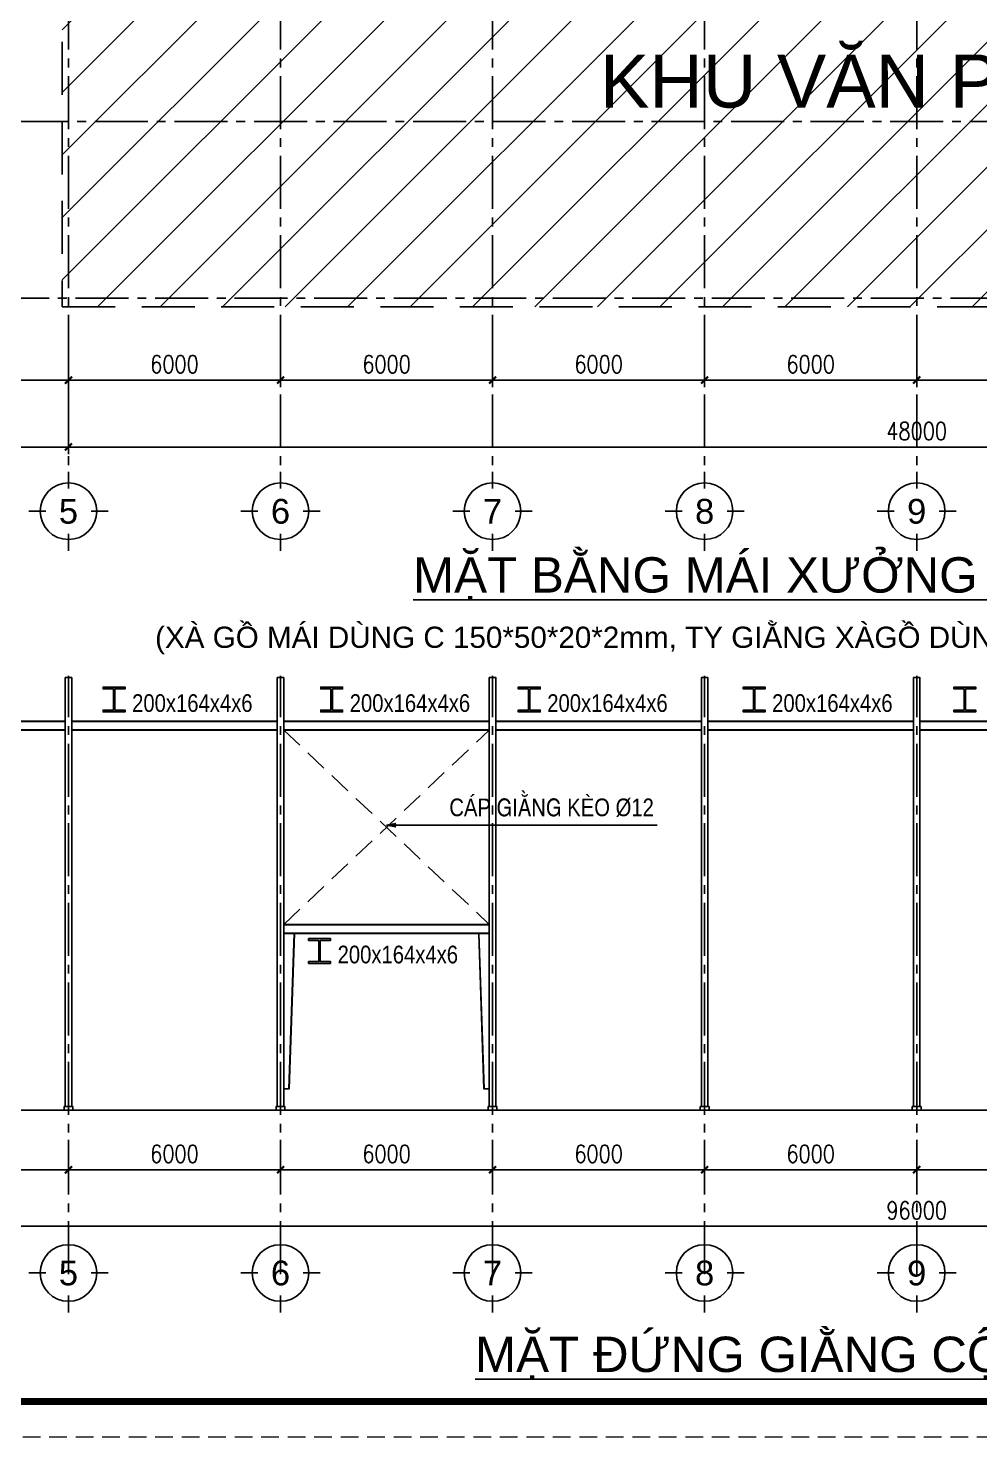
# Model space of a CAD drawing. Header units: inches. Extents: x 651127 to 1529722, y 768575 to 1021311.
# Drawn here: x 879724 to 906651, y 772141 to 811985 of the extents above; entities that cross this region are included whole.
import ezdxf
from ezdxf.enums import TextEntityAlignment as Align

# ---------------------------------------------------------------- set-up
doc = ezdxf.new("R2010")
doc.units = ezdxf.units.IN
doc.header["$LTSCALE"] = 1000
doc.header["$MEASUREMENT"] = 0
for name, pattern in [('CENTER2', [1.125, 0.75, -0.125, 0.125, -0.125]), ('HIDDEN', [0.375, 0.25, -0.125]), ('HIDDEN2', [0.1875, 0.125, -0.0625])]:
    doc.linetypes.add(name, pattern=pattern)
doc.layers.get('DEFPOINTS').update_dxf_attribs({"color": 8, "lineweight": 9})
for name, color, linetype in [('DWGshare.com_1', 7, 'Continuous'), ('DWGshare.com_10', 7, 'Continuous'), ('DWGshare.com_12', 51, 'Continuous'), ('DWGshare.com_2', 147, 'Continuous'), ('DWGshare.com_3', 7, 'Continuous'), ('DWGshare.com_4', 8, 'CENTER2'), ('DWGshare.com_5', 143, 'HIDDEN2'), ('DWGshare.com_6', 40, 'Continuous'), ('DWGshare.com_7', 1, 'Continuous'), ('DWGshare.com_9', 8, 'Continuous')]:
    doc.layers.add(name, color=color, linetype=linetype)
doc.layers.add('DWGshare.com_23', color=147, linetype='Continuous', lineweight=0)
doc.styles.add('DWGshare.com_1', font='VHELVCN.TTF')
doc.styles.add('DWGshare.com_2', font='VHELVEB.TTF')
doc.styles.add('DWGshare.com_3', font='VHELVEB.TTF')
doc.styles.add('DWGshare.com_4', font='romans.shx', dxfattribs={"width": 0.8})
doc.dimstyles.new('DWGshare.com_4', dxfattribs={"dimscale": 100, "dimtxt": 2.5, "dimasz": 2, "dimexe": 1, "dimexo": 1.5, "dimgap": 1, "dimtad": 1, "dimdec": 0, "dimlfac": 0.5, "dimzin": 0, "dimdsep": 46, "dimtxsty": 'DWGshare.com_4', "dimblk": 'DWGshare.com_6', "dimcen": 1.5, "dimdle": 1, "dimclrd": 256, "dimclre": 256, "dimclrt": 7, "dimadec": 0, "dimazin": 0, "dimtfac": 1, "dimtdec": 0, "dimtix": 1, "dimtmove": 2, "dimatfit": 3, "dimldrblk": 'DWGshare.com_6', "dimfxl": 1, "dimtolj": 1, "dimtzin": 0, "dimarcsym": 0})
doc.dimstyles.new('DWGshare.com_5', dxfattribs={"dimscale": 200, "dimtxt": 2.5, "dimasz": 1, "dimexe": 1, "dimexo": 1.5, "dimgap": 1, "dimtad": 1, "dimdec": 0, "dimzin": 0, "dimdsep": 46, "dimtxsty": 'DWGshare.com_4', "dimblk": 'DWGshare.com_1', "dimcen": 1.5, "dimdle": 1, "dimclrd": 256, "dimclre": 256, "dimclrt": 7, "dimadec": 0, "dimazin": 0, "dimtfac": 1, "dimtdec": 0, "dimtix": 1, "dimtmove": 2, "dimatfit": 3, "dimfxl": 1, "dimtolj": 1, "dimtzin": 0, "dimarcsym": 0})

# ---------------------------------------------------------------- blocks, each defined once
blk = doc.blocks.new('DWGshare.com_2')
for p, q in [((0, 320), (0, 560)), ((-320, 0), (-560, 0)), ((320, 0), (560, 0)), ((0, -320), (0, -560))]:
    blk.add_line(p, q)
blk.add_circle((0, 0), 400)
at = {"linetype": 'Continuous', "style": 'DWGshare.com_2'}
blk.add_attdef('2', text='', height=350, dxfattribs=at).set_placement((0, 0), align=Align.MIDDLE_CENTER)
blk = doc.blocks.new('DWGshare.com_1')
at = {"color": 0, "linetype": 'ByBlock', "const_width": 0.3}
blk.add_lwpolyline([(-0.5, -0.5), (0.5, 0.5)], dxfattribs=at)
blk = doc.blocks.new('*D208')
at = {"layer": 'DEFPOINTS', "color": 0, "transparency": 16777216}
for p in [(880864, 804099), (928864, 804099), (928864, 800138)]:
    blk.add_point(p, dxfattribs=at)
at = {"layer": 'DWGshare.com_23', "lineweight": -2, "transparency": 16777216}
for p, q in [((880864, 803799), (880864, 799938)), ((928864, 803799), (928864, 799938)), ((880664, 800138), (929064, 800138))]:
    blk.add_line(p, q, dxfattribs=at)
at = {"layer": 'DWGshare.com_23', "lineweight": -2, "transparency": 16777216, "xscale": 200, "yscale": 200, "zscale": 200, "rotation": 180}
blk.add_blockref('DWGshare.com_1', (880864, 800138), dxfattribs=at)
at = {"layer": 'DWGshare.com_23', "lineweight": -2, "transparency": 16777216, "xscale": 200, "yscale": 200, "zscale": 200}
blk.add_blockref('DWGshare.com_1', (928864, 800138), dxfattribs=at)
at = {"layer": 'DWGshare.com_23', "color": 7, "transparency": 16777216, "insert": (904864, 800588), "char_height": 500, "attachment_point": 5, "style": 'DWGshare.com_4'}
blk.add_mtext('\\A1;48000', dxfattribs=at)
blk = doc.blocks.new('*D209')
at = {"layer": 'DEFPOINTS', "color": 0, "transparency": 16777216}
for p in [(880864, 803463), (886864, 803519), (886864, 802031)]:
    blk.add_point(p, dxfattribs=at)
at = {"layer": 'DWGshare.com_23', "lineweight": -2, "transparency": 16777216}
for p, q in [((880864, 803163), (880864, 801831)), ((886864, 803219), (886864, 801831)), ((880664, 802031), (887064, 802031))]:
    blk.add_line(p, q, dxfattribs=at)
at = {"layer": 'DWGshare.com_23', "lineweight": -2, "transparency": 16777216, "xscale": 200, "yscale": 200, "zscale": 200, "rotation": 180}
blk.add_blockref('DWGshare.com_1', (880864, 802031), dxfattribs=at)
at = {"layer": 'DWGshare.com_23', "lineweight": -2, "transparency": 16777216, "xscale": 200, "yscale": 200, "zscale": 200}
blk.add_blockref('DWGshare.com_1', (886864, 802031), dxfattribs=at)
at = {"layer": 'DWGshare.com_23', "color": 7, "transparency": 16777216, "insert": (883864, 802481), "char_height": 500, "attachment_point": 5, "style": 'DWGshare.com_4'}
blk.add_mtext('\\A1;6000', dxfattribs=at)
blk = doc.blocks.new('*D210')
at = {"layer": 'DEFPOINTS', "color": 0, "transparency": 16777216}
for p in [(886864, 803519), (892864, 803463), (886864, 802031)]:
    blk.add_point(p, dxfattribs=at)
at = {"layer": 'DWGshare.com_23', "lineweight": -2, "transparency": 16777216}
for p, q in [((886864, 803219), (886864, 801831)), ((892864, 803163), (892864, 801831)), ((893064, 802031), (886664, 802031))]:
    blk.add_line(p, q, dxfattribs=at)
at = {"layer": 'DWGshare.com_23', "lineweight": -2, "transparency": 16777216, "xscale": 200, "yscale": 200, "zscale": 200, "rotation": 180}
blk.add_blockref('DWGshare.com_1', (886864, 802031), dxfattribs=at)
at = {"layer": 'DWGshare.com_23', "lineweight": -2, "transparency": 16777216, "xscale": 200, "yscale": 200, "zscale": 200}
blk.add_blockref('DWGshare.com_1', (892864, 802031), dxfattribs=at)
at = {"layer": 'DWGshare.com_23', "color": 7, "transparency": 16777216, "insert": (889864, 802481), "char_height": 500, "attachment_point": 5, "style": 'DWGshare.com_4'}
blk.add_mtext('\\A1;6000', dxfattribs=at)
blk = doc.blocks.new('*D211')
at = {"layer": 'DEFPOINTS', "color": 0, "transparency": 16777216}
for p in [(898864, 803519), (904864, 803463), (898864, 802031)]:
    blk.add_point(p, dxfattribs=at)
at = {"layer": 'DWGshare.com_23', "lineweight": -2, "transparency": 16777216}
for p, q in [((898864, 803219), (898864, 801831)), ((904864, 803163), (904864, 801831)), ((905064, 802031), (898664, 802031))]:
    blk.add_line(p, q, dxfattribs=at)
at = {"layer": 'DWGshare.com_23', "lineweight": -2, "transparency": 16777216, "xscale": 200, "yscale": 200, "zscale": 200, "rotation": 180}
blk.add_blockref('DWGshare.com_1', (898864, 802031), dxfattribs=at)
at = {"layer": 'DWGshare.com_23', "lineweight": -2, "transparency": 16777216, "xscale": 200, "yscale": 200, "zscale": 200}
blk.add_blockref('DWGshare.com_1', (904864, 802031), dxfattribs=at)
at = {"layer": 'DWGshare.com_23', "color": 7, "transparency": 16777216, "insert": (901864, 802481), "char_height": 500, "attachment_point": 5, "style": 'DWGshare.com_4'}
blk.add_mtext('\\A1;6000', dxfattribs=at)
blk = doc.blocks.new('*D212')
at = {"layer": 'DEFPOINTS', "color": 0, "transparency": 16777216}
for p in [(892864, 803463), (898864, 803519), (898864, 802031)]:
    blk.add_point(p, dxfattribs=at)
at = {"layer": 'DWGshare.com_23', "lineweight": -2, "transparency": 16777216}
for p, q in [((892864, 803163), (892864, 801831)), ((898864, 803219), (898864, 801831)), ((892664, 802031), (899064, 802031))]:
    blk.add_line(p, q, dxfattribs=at)
at = {"layer": 'DWGshare.com_23', "lineweight": -2, "transparency": 16777216, "xscale": 200, "yscale": 200, "zscale": 200, "rotation": 180}
blk.add_blockref('DWGshare.com_1', (892864, 802031), dxfattribs=at)
at = {"layer": 'DWGshare.com_23', "lineweight": -2, "transparency": 16777216, "xscale": 200, "yscale": 200, "zscale": 200}
blk.add_blockref('DWGshare.com_1', (898864, 802031), dxfattribs=at)
at = {"layer": 'DWGshare.com_23', "color": 7, "transparency": 16777216, "insert": (895864, 802481), "char_height": 500, "attachment_point": 5, "style": 'DWGshare.com_4'}
blk.add_mtext('\\A1;6000', dxfattribs=at)
blk = doc.blocks.new('*D215')
at = {"layer": 'DEFPOINTS', "color": 0, "transparency": 16777216}
for p in [(904864, 803463), (910864, 803519), (910864, 802031)]:
    blk.add_point(p, dxfattribs=at)
at = {"layer": 'DWGshare.com_23', "lineweight": -2, "transparency": 16777216}
for p, q in [((904864, 803163), (904864, 801831)), ((910864, 803219), (910864, 801831)), ((904664, 802031), (911064, 802031))]:
    blk.add_line(p, q, dxfattribs=at)
at = {"layer": 'DWGshare.com_23', "lineweight": -2, "transparency": 16777216, "xscale": 200, "yscale": 200, "zscale": 200, "rotation": 180}
blk.add_blockref('DWGshare.com_1', (904864, 802031), dxfattribs=at)
at = {"layer": 'DWGshare.com_23', "lineweight": -2, "transparency": 16777216, "xscale": 200, "yscale": 200, "zscale": 200}
blk.add_blockref('DWGshare.com_1', (910864, 802031), dxfattribs=at)
at = {"layer": 'DWGshare.com_23', "color": 7, "transparency": 16777216, "insert": (907864, 802481), "char_height": 500, "attachment_point": 5, "style": 'DWGshare.com_4'}
blk.add_mtext('\\A1;6000', dxfattribs=at)
blk = doc.blocks.new('*D221')
at = {"layer": 'DEFPOINTS', "color": 0, "transparency": 16777216}
for p in [(874864, 803519), (880864, 803463), (874864, 802031)]:
    blk.add_point(p, dxfattribs=at)
at = {"layer": 'DWGshare.com_23', "lineweight": -2, "transparency": 16777216}
for p, q in [((874864, 803219), (874864, 801831)), ((880864, 803163), (880864, 801831)), ((881064, 802031), (874664, 802031))]:
    blk.add_line(p, q, dxfattribs=at)
at = {"layer": 'DWGshare.com_23', "lineweight": -2, "transparency": 16777216, "xscale": 200, "yscale": 200, "zscale": 200, "rotation": 180}
blk.add_blockref('DWGshare.com_1', (874864, 802031), dxfattribs=at)
at = {"layer": 'DWGshare.com_23', "lineweight": -2, "transparency": 16777216, "xscale": 200, "yscale": 200, "zscale": 200}
blk.add_blockref('DWGshare.com_1', (880864, 802031), dxfattribs=at)
at = {"layer": 'DWGshare.com_23', "color": 7, "transparency": 16777216, "insert": (877864, 802481), "char_height": 500, "attachment_point": 5, "style": 'DWGshare.com_4'}
blk.add_mtext('\\A1;6000', dxfattribs=at)
blk = doc.blocks.new('*D225')
at = {"layer": 'DEFPOINTS', "color": 0, "transparency": 16777216}
for p in [(856864, 804099), (880864, 804099), (856864, 800138)]:
    blk.add_point(p, dxfattribs=at)
at = {"layer": 'DWGshare.com_23', "lineweight": -2, "transparency": 16777216}
for p, q in [((856864, 803799), (856864, 799938)), ((880864, 803799), (880864, 799938)), ((881064, 800138), (856664, 800138))]:
    blk.add_line(p, q, dxfattribs=at)
at = {"layer": 'DWGshare.com_23', "lineweight": -2, "transparency": 16777216, "xscale": 200, "yscale": 200, "zscale": 200, "rotation": 180}
blk.add_blockref('DWGshare.com_1', (856864, 800138), dxfattribs=at)
at = {"layer": 'DWGshare.com_23', "lineweight": -2, "transparency": 16777216, "xscale": 200, "yscale": 200, "zscale": 200}
blk.add_blockref('DWGshare.com_1', (880864, 800138), dxfattribs=at)
at = {"layer": 'DWGshare.com_23', "color": 7, "transparency": 16777216, "insert": (868864, 800588), "char_height": 500, "attachment_point": 5, "style": 'DWGshare.com_4'}
blk.add_mtext('\\A1;24000', dxfattribs=at)
blk = doc.blocks.new('*D845')
at = {"layer": 'DEFPOINTS', "color": 0, "transparency": 16777216}
for p in [(874864, 780846), (880864, 780846), (880864, 779695)]:
    blk.add_point(p, dxfattribs=at)
at = {"layer": 'DWGshare.com_2', "lineweight": -2, "transparency": 16777216}
for p, q in [((874864, 780546), (874864, 779495)), ((880864, 780546), (880864, 779495)), ((874664, 779695), (881064, 779695))]:
    blk.add_line(p, q, dxfattribs=at)
at = {"layer": 'DWGshare.com_2', "lineweight": -2, "transparency": 16777216, "xscale": 200, "yscale": 200, "zscale": 200, "rotation": 180}
blk.add_blockref('DWGshare.com_1', (874864, 779695), dxfattribs=at)
at = {"layer": 'DWGshare.com_2', "lineweight": -2, "transparency": 16777216, "xscale": 200, "yscale": 200, "zscale": 200}
blk.add_blockref('DWGshare.com_1', (880864, 779695), dxfattribs=at)
at = {"layer": 'DWGshare.com_2', "color": 7, "transparency": 16777216, "insert": (877864, 780145), "char_height": 500, "attachment_point": 5, "style": 'DWGshare.com_4'}
blk.add_mtext('\\A1;6000', dxfattribs=at)
blk = doc.blocks.new('*D846')
at = {"layer": 'DEFPOINTS', "color": 0, "transparency": 16777216}
for p in [(880864, 780846), (886864, 780846), (886864, 779695)]:
    blk.add_point(p, dxfattribs=at)
at = {"layer": 'DWGshare.com_2', "lineweight": -2, "transparency": 16777216}
for p, q in [((880864, 780546), (880864, 779495)), ((886864, 780546), (886864, 779495)), ((880664, 779695), (887064, 779695))]:
    blk.add_line(p, q, dxfattribs=at)
at = {"layer": 'DWGshare.com_2', "lineweight": -2, "transparency": 16777216, "xscale": 200, "yscale": 200, "zscale": 200, "rotation": 180}
blk.add_blockref('DWGshare.com_1', (880864, 779695), dxfattribs=at)
at = {"layer": 'DWGshare.com_2', "lineweight": -2, "transparency": 16777216, "xscale": 200, "yscale": 200, "zscale": 200}
blk.add_blockref('DWGshare.com_1', (886864, 779695), dxfattribs=at)
at = {"layer": 'DWGshare.com_2', "color": 7, "transparency": 16777216, "insert": (883864, 780145), "char_height": 500, "attachment_point": 5, "style": 'DWGshare.com_4'}
blk.add_mtext('\\A1;6000', dxfattribs=at)
blk = doc.blocks.new('*D847')
at = {"layer": 'DEFPOINTS', "color": 0, "transparency": 16777216}
for p in [(886864, 780846), (892864, 780846), (892864, 779695)]:
    blk.add_point(p, dxfattribs=at)
at = {"layer": 'DWGshare.com_2', "lineweight": -2, "transparency": 16777216}
for p, q in [((886864, 780546), (886864, 779495)), ((892864, 780546), (892864, 779495)), ((886664, 779695), (893064, 779695))]:
    blk.add_line(p, q, dxfattribs=at)
at = {"layer": 'DWGshare.com_2', "lineweight": -2, "transparency": 16777216, "xscale": 200, "yscale": 200, "zscale": 200, "rotation": 180}
blk.add_blockref('DWGshare.com_1', (886864, 779695), dxfattribs=at)
at = {"layer": 'DWGshare.com_2', "lineweight": -2, "transparency": 16777216, "xscale": 200, "yscale": 200, "zscale": 200}
blk.add_blockref('DWGshare.com_1', (892864, 779695), dxfattribs=at)
at = {"layer": 'DWGshare.com_2', "color": 7, "transparency": 16777216, "insert": (889864, 780145), "char_height": 500, "attachment_point": 5, "style": 'DWGshare.com_4'}
blk.add_mtext('\\A1;6000', dxfattribs=at)
blk = doc.blocks.new('*D848')
at = {"layer": 'DEFPOINTS', "color": 0, "transparency": 16777216}
for p in [(892864, 780846), (898864, 780846), (898864, 779695)]:
    blk.add_point(p, dxfattribs=at)
at = {"layer": 'DWGshare.com_2', "lineweight": -2, "transparency": 16777216}
for p, q in [((892864, 780546), (892864, 779495)), ((898864, 780546), (898864, 779495)), ((892664, 779695), (899064, 779695))]:
    blk.add_line(p, q, dxfattribs=at)
at = {"layer": 'DWGshare.com_2', "lineweight": -2, "transparency": 16777216, "xscale": 200, "yscale": 200, "zscale": 200, "rotation": 180}
blk.add_blockref('DWGshare.com_1', (892864, 779695), dxfattribs=at)
at = {"layer": 'DWGshare.com_2', "lineweight": -2, "transparency": 16777216, "xscale": 200, "yscale": 200, "zscale": 200}
blk.add_blockref('DWGshare.com_1', (898864, 779695), dxfattribs=at)
at = {"layer": 'DWGshare.com_2', "color": 7, "transparency": 16777216, "insert": (895864, 780145), "char_height": 500, "attachment_point": 5, "style": 'DWGshare.com_4'}
blk.add_mtext('\\A1;6000', dxfattribs=at)
blk = doc.blocks.new('*D849')
at = {"layer": 'DEFPOINTS', "color": 0, "transparency": 16777216}
for p in [(898864, 780846), (904864, 780846), (904864, 779695)]:
    blk.add_point(p, dxfattribs=at)
at = {"layer": 'DWGshare.com_2', "lineweight": -2, "transparency": 16777216}
for p, q in [((898864, 780546), (898864, 779495)), ((904864, 780546), (904864, 779495)), ((898664, 779695), (905064, 779695))]:
    blk.add_line(p, q, dxfattribs=at)
at = {"layer": 'DWGshare.com_2', "lineweight": -2, "transparency": 16777216, "xscale": 200, "yscale": 200, "zscale": 200, "rotation": 180}
blk.add_blockref('DWGshare.com_1', (898864, 779695), dxfattribs=at)
at = {"layer": 'DWGshare.com_2', "lineweight": -2, "transparency": 16777216, "xscale": 200, "yscale": 200, "zscale": 200}
blk.add_blockref('DWGshare.com_1', (904864, 779695), dxfattribs=at)
at = {"layer": 'DWGshare.com_2', "color": 7, "transparency": 16777216, "insert": (901864, 780145), "char_height": 500, "attachment_point": 5, "style": 'DWGshare.com_4'}
blk.add_mtext('\\A1;6000', dxfattribs=at)
blk = doc.blocks.new('*D850')
at = {"layer": 'DEFPOINTS', "color": 0, "transparency": 16777216}
for p in [(904864, 780846), (910864, 780846), (910864, 779695)]:
    blk.add_point(p, dxfattribs=at)
at = {"layer": 'DWGshare.com_2', "lineweight": -2, "transparency": 16777216}
for p, q in [((904864, 780546), (904864, 779495)), ((910864, 780546), (910864, 779495)), ((904664, 779695), (911064, 779695))]:
    blk.add_line(p, q, dxfattribs=at)
at = {"layer": 'DWGshare.com_2', "lineweight": -2, "transparency": 16777216, "xscale": 200, "yscale": 200, "zscale": 200, "rotation": 180}
blk.add_blockref('DWGshare.com_1', (904864, 779695), dxfattribs=at)
at = {"layer": 'DWGshare.com_2', "lineweight": -2, "transparency": 16777216, "xscale": 200, "yscale": 200, "zscale": 200}
blk.add_blockref('DWGshare.com_1', (910864, 779695), dxfattribs=at)
at = {"layer": 'DWGshare.com_2', "color": 7, "transparency": 16777216, "insert": (907864, 780145), "char_height": 500, "attachment_point": 5, "style": 'DWGshare.com_4'}
blk.add_mtext('\\A1;6000', dxfattribs=at)
blk = doc.blocks.new('*D852')
at = {"layer": 'DEFPOINTS', "color": 0, "transparency": 16777216}
for p in [(952864, 780546), (856864, 780443), (952864, 778095)]:
    blk.add_point(p, dxfattribs=at)
at = {"layer": 'DWGshare.com_2', "lineweight": -2, "transparency": 16777216}
for p, q in [((952864, 780246), (952864, 777895)), ((856864, 780143), (856864, 777895)), ((856664, 778095), (953064, 778095))]:
    blk.add_line(p, q, dxfattribs=at)
at = {"layer": 'DWGshare.com_2', "lineweight": -2, "transparency": 16777216, "xscale": 200, "yscale": 200, "zscale": 200, "rotation": 180}
blk.add_blockref('DWGshare.com_1', (856864, 778095), dxfattribs=at)
at = {"layer": 'DWGshare.com_2', "lineweight": -2, "transparency": 16777216, "xscale": 200, "yscale": 200, "zscale": 200}
blk.add_blockref('DWGshare.com_1', (952864, 778095), dxfattribs=at)
at = {"layer": 'DWGshare.com_2', "color": 7, "transparency": 16777216, "insert": (904864, 778545), "char_height": 500, "attachment_point": 5, "style": 'DWGshare.com_4'}
blk.add_mtext('\\A1;96000', dxfattribs=at)
blk = doc.blocks.new('DWGshare.com_6')
at = {"linetype": 'CENTER2'}
blk.add_hatch(color=256, dxfattribs=at).paths.add_polyline_path([(-1.3, 0.22), (-1, 0), (-1.3, -0.22), (0, 0)])
blk.add_line((0, 0), (-1, 0), dxfattribs=at)
blk.add_lwpolyline([(-1.3, 0.22), (0, 0), (-1.3, -0.22), (-1, 0), (-1.3, 0.22)], dxfattribs=at)

msp = doc.modelspace()

# ---------------------------------------------------------------- hatches: boundary and pattern name
at = {"layer": 'DWGshare.com_6'}
for points in [[(882135.2, 793295.7), (881845.2, 793295.7), (881845.2, 793345.7), (882465.2, 793345.7), (882465.2, 793295.7), (882175.2, 793295.7), (882175.2, 792695.7), (882465.2, 792695.7), (882465.2, 792645.7), (881845.2, 792645.7), (881845.2, 792695.7), (882135.2, 792695.7)], [(888292.2, 793295.7), (888002.2, 793295.7), (888002.2, 793345.7), (888622.2, 793345.7), (888622.2, 793295.7), (888332.2, 793295.7), (888332.2, 792695.7), (888622.2, 792695.7), (888622.2, 792645.7), (888002.2, 792645.7), (888002.2, 792695.7), (888292.2, 792695.7)], [(893881.1, 793295.7), (893591.1, 793295.7), (893591.1, 793345.7), (894211.1, 793345.7), (894211.1, 793295.7), (893921.1, 793295.7), (893921.1, 792695.7), (894211.1, 792695.7), (894211.1, 792645.7), (893591.1, 792645.7), (893591.1, 792695.7), (893881.1, 792695.7)], [(900244.4, 793295.7), (899954.4, 793295.7), (899954.4, 793345.7), (900574.4, 793345.7), (900574.4, 793295.7), (900284.4, 793295.7), (900284.4, 792695.7), (900574.4, 792695.7), (900574.4, 792645.7), (899954.4, 792645.7), (899954.4, 792695.7), (900244.4, 792695.7)], [(906206.3, 793295.7), (905916.3, 793295.7), (905916.3, 793345.7), (906536.3, 793345.7), (906536.3, 793295.7), (906246.3, 793295.7), (906246.3, 792695.7), (906536.3, 792695.7), (906536.3, 792645.7), (905916.3, 792645.7), (905916.3, 792695.7), (906206.3, 792695.7)], [(887949, 786183.2), (887659, 786183.2), (887659, 786233.2), (888279, 786233.2), (888279, 786183.2), (887989, 786183.2), (887989, 785583.2), (888279, 785583.2), (888279, 785533.2), (887659, 785533.2), (887659, 785583.2), (887949, 785583.2)]]:
    msp.add_hatch(color=256, dxfattribs=at).paths.add_polyline_path(points)
at = {"layer": 'DWGshare.com_9'}
h = msp.add_hatch(dxfattribs=at)
h.set_pattern_fill('ANSI31', color=256, scale=10000, style=0)
h.set_pattern_definition([(45, (175193.3, 10982.5), (-883.8835, 883.8835), [])])
h.paths.add_polyline_path([(880688.9, 804099.1), (929038.9, 804099.1), (929038.9, 818349.1), (880688.9, 818349.1)])

# ---------------------------------------------------------------- linework, layer by layer
at = {"layer": 'DEFPOINTS', "linetype": 'HIDDEN', "ltscale": 2}
msp.add_lwpolyline([(826319.8, 772140.9), (994519.8, 772140.9), (994519.8, 890940.9), (826319.8, 890940.9)], close=True, dxfattribs=at)
at = {"layer": 'DWGshare.com_1', "const_width": 200}
msp.add_lwpolyline([(830319.8, 773140.9), (993519.8, 773140.9), (993519.8, 889940.9), (830319.8, 889940.9)], close=True, dxfattribs=at)
at = {"layer": 'DWGshare.com_12'}
for p, q in [((874956.4, 792376.1), (880771.4, 792376.1)), ((874956.4, 792138.1), (880771.4, 792138.1)), ((880956.4, 792376.1), (886771.4, 792376.1)), ((880956.4, 792138.1), (886771.4, 792138.1)), ((886956.4, 792376.1), (892771.4, 792376.1)), ((886956.4, 792138.1), (892771.4, 792138.1)), ((892956.4, 792376.1), (898771.4, 792376.1)), ((892956.4, 792138.1), (898771.4, 792138.1)), ((898956.4, 792376.1), (904771.4, 792376.1)), ((898956.4, 792138.1), (904771.4, 792138.1)), ((904956.4, 792376.1), (910771.4, 792376.1)), ((904956.4, 792138.1), (910771.4, 792138.1)), ((886956.4, 786626.1), (892771.4, 786626.1)), ((886956.4, 786388.1), (892771.4, 786388.1))]:
    msp.add_line(p, q, dxfattribs=at)
for points in [[(880771.4, 781482.1), (880956.4, 781482.1), (880956.4, 793616.1), (880771.4, 793616.1)], [(886771.4, 781482.1), (886956.4, 781482.1), (886956.4, 793616.1), (886771.4, 793616.1)], [(892771.4, 781482.1), (892956.4, 781482.1), (892956.4, 793616.1), (892771.4, 793616.1)], [(898771.4, 781482.1), (898956.4, 781482.1), (898956.4, 793616.1), (898771.4, 793616.1)], [(904771.4, 781482.1), (904956.4, 781482.1), (904956.4, 793616.1), (904771.4, 793616.1)], [(874956.4, 792132.1), (880771.4, 792132.1), (880771.4, 792382.1), (874956.4, 792382.1)], [(880956.4, 792132.1), (886771.4, 792132.1), (886771.4, 792382.1), (880956.4, 792382.1)], [(886956.4, 792132.1), (892771.4, 792132.1), (892771.4, 792382.1), (886956.4, 792382.1)], [(892956.4, 792132.1), (898771.4, 792132.1), (898771.4, 792382.1), (892956.4, 792382.1)], [(898956.4, 792132.1), (904771.4, 792132.1), (904771.4, 792382.1), (898956.4, 792382.1)], [(904956.4, 792132.1), (910771.4, 792132.1), (910771.4, 792382.1), (904956.4, 792382.1)], [(886956.4, 786382.1), (892771.4, 786382.1), (892771.4, 786632.1), (886956.4, 786632.1)], [(886962.4, 781982.1), (886962.4, 786376.1), (887250.2, 786376.1), (887100.6, 781982.1)], [(892765.4, 781982.1), (892765.4, 786376.1), (892477.6, 786376.1), (892627.2, 781982.1)]]:
    msp.add_lwpolyline(points, close=True, dxfattribs=at)
for points in [[(886956.4, 781982.1), (886956.4, 786382.1), (887256.4, 786382.1), (887106.4, 781982.1), (886956.4, 781982.1)], [(892771.4, 781982.1), (892771.4, 786382.1), (892471.4, 786382.1), (892621.4, 781982.1), (892771.4, 781982.1)]]:
    msp.add_lwpolyline(points, dxfattribs=at)
at = {"layer": 'DWGshare.com_3'}
for points in [[(880738.9, 781382.1), (880988.9, 781382.1), (880988.9, 781482.1), (880738.9, 781482.1)], [(886738.9, 781382.1), (886988.9, 781382.1), (886988.9, 781482.1), (886738.9, 781482.1)], [(892738.9, 781382.1), (892988.9, 781382.1), (892988.9, 781482.1), (892738.9, 781482.1)], [(898738.9, 781382.1), (898988.9, 781382.1), (898988.9, 781482.1), (898738.9, 781482.1)], [(904738.9, 781382.1), (904988.9, 781382.1), (904988.9, 781482.1), (904738.9, 781482.1)]]:
    msp.add_lwpolyline(points, close=True, dxfattribs=at)
at = {"layer": 'DWGshare.com_4', "ltscale": 2}
for p, q in [((880863.9, 889377.1), (880863.9, 799007.8)), ((886863.9, 889377.1), (886863.9, 799007.8)), ((892863.9, 889377.1), (892863.9, 799007.8)), ((898863.9, 889377.1), (898863.9, 799007.8)), ((904863.9, 889377.1), (904863.9, 799007.8)), ((934863.9, 809349.1), (847502.6, 809349.1)), ((956816.1, 804349.1), (847502.6, 804349.1)), ((880863.9, 776745.2), (880863.9, 793670)), ((886863.9, 776745.2), (886863.9, 793670)), ((892863.9, 776745.2), (892863.9, 793670)), ((898863.9, 776745.2), (898863.9, 793670)), ((904863.9, 776745.2), (904863.9, 793670))]:
    msp.add_line(p, q, dxfattribs=at)
at = {"layer": 'DWGshare.com_5', "color": 1, "ltscale": 5}
for p, q in [((886956.4, 792132.1), (892771.4, 786632.1)), ((886956.4, 786632.1), (892771.4, 792132.1))]:
    msp.add_line(p, q, dxfattribs=at)
at = {"layer": 'DWGshare.com_5', "ltscale": 12}
msp.add_lwpolyline([(880688.9, 804099.1), (929038.9, 804099.1), (929038.9, 818349.1), (880688.9, 818349.1)], close=True, dxfattribs=at)
at = {"layer": 'DWGshare.com_6'}
for points in [[(882135.2, 793295.7), (881845.2, 793295.7), (881845.2, 793345.7), (882465.2, 793345.7), (882465.2, 793295.7), (882175.2, 793295.7), (882175.2, 792695.7), (882465.2, 792695.7), (882465.2, 792645.7), (881845.2, 792645.7), (881845.2, 792695.7), (882135.2, 792695.7)], [(888292.2, 793295.7), (888002.2, 793295.7), (888002.2, 793345.7), (888622.2, 793345.7), (888622.2, 793295.7), (888332.2, 793295.7), (888332.2, 792695.7), (888622.2, 792695.7), (888622.2, 792645.7), (888002.2, 792645.7), (888002.2, 792695.7), (888292.2, 792695.7)], [(893881.1, 793295.7), (893591.1, 793295.7), (893591.1, 793345.7), (894211.1, 793345.7), (894211.1, 793295.7), (893921.1, 793295.7), (893921.1, 792695.7), (894211.1, 792695.7), (894211.1, 792645.7), (893591.1, 792645.7), (893591.1, 792695.7), (893881.1, 792695.7)], [(900244.4, 793295.7), (899954.4, 793295.7), (899954.4, 793345.7), (900574.4, 793345.7), (900574.4, 793295.7), (900284.4, 793295.7), (900284.4, 792695.7), (900574.4, 792695.7), (900574.4, 792645.7), (899954.4, 792645.7), (899954.4, 792695.7), (900244.4, 792695.7)], [(906206.3, 793295.7), (905916.3, 793295.7), (905916.3, 793345.7), (906536.3, 793345.7), (906536.3, 793295.7), (906246.3, 793295.7), (906246.3, 792695.7), (906536.3, 792695.7), (906536.3, 792645.7), (905916.3, 792645.7), (905916.3, 792695.7), (906206.3, 792695.7)], [(887949, 786183.2), (887659, 786183.2), (887659, 786233.2), (888279, 786233.2), (888279, 786183.2), (887989, 786183.2), (887989, 785583.2), (888279, 785583.2), (888279, 785533.2), (887659, 785533.2), (887659, 785583.2), (887949, 785583.2)]]:
    msp.add_lwpolyline(points, close=True, dxfattribs=at)
at = {"layer": 'DWGshare.com_7'}
msp.add_line((958608.9, 781382.1), (851911.5, 781382.1), dxfattribs=at)

# ---------------------------------------------------------------- block references
at = {"layer": 'DWGshare.com_6', "linetype": 'CENTER2', "xscale": 2, "yscale": 2, "zscale": 2}
for p, values in [((880863.9, 798320.3), {'2': '5'}), ((886863.9, 798320.3), {'2': '6'}), ((892863.9, 798320.3), {'2': '7'}), ((898863.9, 798320.3), {'2': '8'}), ((904863.9, 798320.3), {'2': '9'}), ((880863.9, 776774.9), {'2': '5'}), ((886863.9, 776774.9), {'2': '6'}), ((892863.9, 776774.9), {'2': '7'}), ((898863.9, 776774.9), {'2': '8'}), ((904863.9, 776774.9), {'2': '9'})]:
    msp.add_blockref('DWGshare.com_2', p, dxfattribs=at).add_auto_attribs(values)

# ---------------------------------------------------------------- texts
at = {"layer": 'DWGshare.com_10'}
for s, height, style, p in [('KHU VAÊN PHOØNG', 1500, 'DWGshare.com_2', (904691.7, 810676.4)), ('%%UMAËT BAÈNG MAÙI XÖÔÛNG SAÛN XUAÁT CHÍNH', 1000, 'DWGshare.com_3', (904691.7, 796560.8)), ('(XAØ GOÀ MAÙI DUØNG C 150*50*20*2mm, TY GIAÈNG XAØGOÀ DUØNG U20*1,5, CAÙP GIAÈNG KEØO Þ12 TAÊNG ÑÔ Þ14.)', 600, 'DWGshare.com_2', (904818.7, 794757.2))]:
    msp.add_text(s, height=height, dxfattribs=dict(at, style=style)).set_placement(p, align=Align.MIDDLE)
at = {"layer": 'DWGshare.com_10', "style": 'DWGshare.com_1'}
for p in [(882665.2, 792645.7), (888822.2, 792645.7), (894411.1, 792645.7), (900774.4, 792645.7), (888479, 785533.2)]:
    msp.add_text('200x164x4x6', height=500, dxfattribs=at).set_placement(p)
at = {"layer": 'DWGshare.com_10'}
for s, height, style, p in [('CAÙP GIAÈNG KEØO Þ12', 500, 'DWGshare.com_1', (891640.8, 789545.5)), ('%%UMAËT ÑÖÙNG GIAÈNG COÄT THEÙP TRUÏC I', 1000, 'DWGshare.com_3', (892366.8, 773674.2))]:
    msp.add_text(s, height=height, dxfattribs=dict(at, style=style)).set_placement(p, align=Align.BOTTOM_LEFT)

# ---------------------------------------------------------------- dimensions: what is measured, and where the dimension line sits
at = {"layer": 'DWGshare.com_2'}
for base, p1, p2, picture, middle in [((952863.9, 778094.9), (856863.9, 780443), (952863.9, 780546.2), '*D852', (904863.9, 778544.9)), ((880863.9, 779694.9), (874863.9, 780846.2), (880863.9, 780846.2), '*D845', (877863.9, 780144.9)), ((886863.9, 779694.9), (880863.9, 780846.2), (886863.9, 780846.2), '*D846', (883863.9, 780144.9)), ((892863.9, 779694.9), (886863.9, 780846.2), (892863.9, 780846.2), '*D847', (889863.9, 780144.9)), ((898863.9, 779694.9), (892863.9, 780846.2), (898863.9, 780846.2), '*D848', (895863.9, 780144.9)), ((904863.9, 779694.9), (898863.9, 780846.2), (904863.9, 780846.2), '*D849', (901863.9, 780144.9)), ((910863.9, 779694.9), (904863.9, 780846.2), (910863.9, 780846.2), '*D850', (907863.9, 780144.9))]:
    dim = msp.add_linear_dim(base=base, p1=p1, p2=p2, dimstyle='DWGshare.com_5', dxfattribs=at)
    dim.commit()
    dim.dimension.update_dxf_attribs({"geometry": picture, "text_midpoint": middle})
at = {"layer": 'DWGshare.com_23'}
for base, p1, p2, picture, middle in [((856863.9, 800138.4), (880863.9, 804099.1), (856863.9, 804099.1), '*D225', (868863.9, 800588.4)), ((874863.9, 802030.6), (880863.9, 803463), (874863.9, 803519.2), '*D221', (877863.9, 802480.6)), ((886863.9, 802030.6), (892863.9, 803463), (886863.9, 803519.2), '*D210', (889863.9, 802480.6)), ((898863.9, 802030.6), (904863.9, 803463), (898863.9, 803519.2), '*D211', (901863.9, 802480.6))]:
    dim = msp.add_linear_dim(base=base, p1=p1, p2=p2, angle=180, dimstyle='DWGshare.com_5', dxfattribs=at)
    dim.commit()
    dim.dimension.update_dxf_attribs({"geometry": picture, "text_midpoint": middle})
for base, p1, p2, picture, middle in [((928863.9, 800138.4), (880863.9, 804099.1), (928863.9, 804099.1), '*D208', (904863.9, 800588.4)), ((886863.9, 802030.6), (880863.9, 803463), (886863.9, 803519.2), '*D209', (883863.9, 802480.6)), ((898863.9, 802030.6), (892863.9, 803463), (898863.9, 803519.2), '*D212', (895863.9, 802480.6)), ((910863.9, 802030.6), (904863.9, 803463), (910863.9, 803519.2), '*D215', (907863.9, 802480.6))]:
    dim = msp.add_linear_dim(base=base, p1=p1, p2=p2, dimstyle='DWGshare.com_5', dxfattribs=at)
    dim.commit()
    dim.dimension.update_dxf_attribs({"geometry": picture, "text_midpoint": middle})

# ---------------------------------------------------------------- leaders
at = {"layer": 'DWGshare.com_2'}
msp.add_leader([(889863.9, 789440.5), (897523.3, 789439.6)], dimstyle='DWGshare.com_4', dxfattribs=at)

doc.saveas('drawing.dxf')
